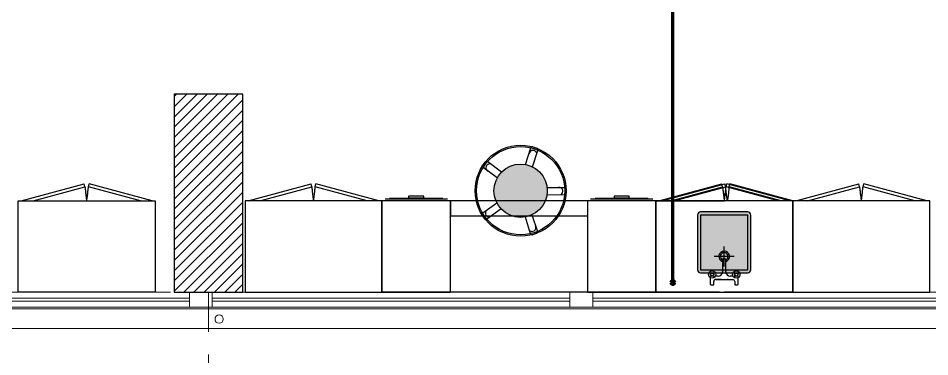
# Model space of a CAD drawing. Extents: x 800 to 995, y 398 to 804.
# Drawn here: x 891.41 to 897.4, y 613.24 to 615.47 of the extents above; entities that cross this region are included whole.
import ezdxf

# ---------------------------------------------------------------- set-up
doc = ezdxf.new("R2010")
doc.units = 0
doc.header["$MEASUREMENT"] = 0
for name, pattern in [('ACAD_ISO02W100', [15, 12, -3]), ('CENTERX2', [4, 2.5, -0.5, 0.5, -0.5]), ('DASHED', [19.05, 12.7, -6.35])]:
    doc.linetypes.add(name, pattern=pattern)
doc.layers.get('0').update_dxf_attribs({"color": 252, "linetype": 'CONTINUOUS', "lineweight": 30})
doc.layers.add('-FUR', color=252, linetype='CONTINUOUS')
doc.layers.add('SAN', color=2, linetype='CONTINUOUS')
for name, color, linetype, lineweight in [('axis', 1, 'CENTERX2', 5), ('Column', 6, 'CONTINUOUS', 25), ('elev', 90, 'CONTINUOUS', 9), ('Elevation', 150, 'CONTINUOUS', 18), ('hatch', 252, 'CONTINUOUS', 9), ('P-C-WATER', 5, 'CONTINUOUS', 70), ('WINDOW', 252, 'CONTINUOUS', 5)]:
    doc.layers.add(name, color=color, linetype=linetype, lineweight=lineweight)

# ---------------------------------------------------------------- blocks, each defined once
blk = doc.blocks.new('YY5Y5')
at = {"layer": 'SAN', "color": 1}
for p, q in [((433.83, 542.04), (433.83, 538.56)), ((435.73, 542.41), (434.2, 542.41)), ((435.73, 540.55), (435.73, 542.41)), ((447.16, 542.41), (447.16, 540.55)), ((448.69, 542.41), (447.16, 542.41)), ((449.07, 538.56), (449.07, 542.04)), ((434.16, 537.56), (433.7, 538.02)), ((434.16, 536.15), (433.7, 535.69)), ((435.58, 537.56), (436.04, 538.02)), ((435.58, 536.15), (436.04, 535.69)), ((436.72, 537.65), (438.25, 537.65)), ((446.18, 539.55), (436.73, 539.55)), ((440.5, 535.4), (440.5, 528.74)), ((442.4, 528.74), (442.4, 535.4)), ((443.04, 539.55), (446.16, 539.55)), ((444.65, 537.65), (446.18, 537.65)), ((447.32, 537.56), (446.86, 538.02)), ((447.32, 536.15), (446.86, 535.69)), ((448.74, 537.56), (449.2, 538.02)), ((448.74, 536.15), (449.2, 535.69)), ((440.87, 528.36), (442.03, 528.36))]:
    blk.add_line(p, q, dxfattribs=at)
at = {"layer": 'SAN', "color": 1, "linetype": 'Continuous'}
blk.add_line((439.23, 539.55), (439.86, 539.55), dxfattribs=at)
at = {"layer": 'SAN', "color": 2, "linetype": 'DASHED'}
for points in [[(441.45, 532.42), (441.45, 521.63)], [(436.06, 527.03), (446.84, 527.03)]]:
    blk.add_lwpolyline(points, dxfattribs=at)
at = {"layer": 'SAN', "color": 1}
for centre, radius in [((434.87, 536.85), 2), ((434.87, 536.85), 1), ((434.87, 536.85), 0.8), ((448.03, 536.85), 2), ((448.03, 536.85), 1), ((448.03, 536.85), 0.8)]:
    blk.add_circle(centre, radius, dxfattribs=at)
for centre, radius, start, end in [((434.2, 542.04), 0.375, 90, 180), ((436.73, 540.55), 1, 180, 270), ((446.16, 540.55), 1, 270, 0), ((448.69, 542.04), 0.375, 0, 90), ((438.25, 535.4), 2.25, 0, 90), ((444.65, 535.4), 2.25, 90, 180), ((441.45, 527.03), 2.86, 109.4319, 70.5681), ((441.45, 527.03), 2.08, 117.2765, 62.7235), ((440.87, 528.74), 0.375, 180, 270), ((442.03, 528.74), 0.375, 270, 360)]:
    blk.add_arc(centre, radius, start, end, dxfattribs=at)
blk = doc.blocks.new('fd')
at = {"layer": '-FUR'}
h = blk.add_hatch(color=254, dxfattribs=at)
h.paths.add_polyline_path([(1322.6636, 576.6994), (1322.3536, 576.6994), (1322.3536, 577.0594), (1322.6636, 577.0594)], flags=16)
edge = h.paths.add_edge_path()
edge.add_line((1322.6636, 576.6794), (1322.3536, 576.6794))
edge.add_arc((1322.3536, 576.6994), 0.02, 180, 270, ccw=False)
edge.add_line((1322.3336, 576.6994), (1322.3336, 577.0594))
edge.add_arc((1322.3536, 577.0594), 0.02, 90, 180, ccw=False)
edge.add_line((1322.3536, 577.0794), (1322.6636, 577.0794))
edge.add_arc((1322.6636, 577.0594), 0.02, 0, 90, ccw=False)
edge.add_line((1322.6836, 577.0594), (1322.6836, 576.6994))
edge.add_arc((1322.6636, 576.6994), 0.02, -90, 0, ccw=False)
blk.add_hatch(color=253, dxfattribs=at).paths.add_polyline_path([(1322.6636, 577.0594), (1322.6636, 576.6994), (1322.3536, 576.6994), (1322.3536, 577.0594)])
h = blk.add_hatch(color=251, dxfattribs=at)
h.paths.add_polyline_path([(1322.6337, 577.0294), (1322.6636, 577.0594), (1322.6636, 576.6994), (1322.6336, 576.7294)])
h.paths.add_polyline_path([(1322.6336, 576.7294), (1322.6636, 576.6994), (1322.3536, 576.6994), (1322.3836, 576.7294)])
h = blk.add_hatch(color=252, dxfattribs=at)
h.paths.add_polyline_path([(1322.3836, 577.0294), (1322.3536, 577.0594), (1322.6636, 577.0594), (1322.6337, 577.0294)])
h.paths.add_polyline_path([(1322.3836, 576.7294), (1322.3536, 576.6994), (1322.3536, 577.0594), (1322.3836, 577.0294)])
for p, q in [((1322.4784, 577.2056), (1322.0597, 577.2056)), ((1322.4784, 577.2056), (1322.9597, 577.2056)), ((1322.0597, 576.6056), (1322.5097, 576.6056)), ((1322.9597, 576.6056), (1322.5097, 576.6056))]:
    blk.add_line(p, q, dxfattribs=at)
at = {"layer": '-FUR', "linetype": 'ACAD_ISO02W100'}
for p, q in [((1322.0597, 577.2056), (1322.5097, 577.2056)), ((1322.9597, 577.2056), (1322.5097, 577.2056)), ((1322.0997, 576.6056), (1322.5133, 576.4948)), ((1322.177, 576.6056), (1322.5185, 576.5141)), ((1322.8824, 576.6056), (1322.541, 576.5141)), ((1322.9597, 576.6056), (1322.5462, 576.4948)), ((1322.5185, 576.5141), (1322.5133, 576.4948)), ((1322.541, 576.5141), (1322.5462, 576.4948))]:
    blk.add_line(p, q, dxfattribs=at)
for centre, start, end in [((1324.045, 576.3727), 171.26112, 174.70691), ((1321.0144, 576.3727), 5.29309, 8.73888)]:
    blk.add_arc(centre, 1.5331, start, end, dxfattribs=at)
for p, q in [((1322.0597, 577.2056), (1322.0597, 576.6056)), ((1322.9597, 577.2056), (1322.9597, 576.6056))]:
    blk.add_line(p, q)
blk.add_lwpolyline([(1322.6636, 576.6794), (1322.3536, 576.6794, -0.414214), (1322.3336, 576.6994), (1322.3336, 577.0594, -0.414214), (1322.3536, 577.0794), (1322.6636, 577.0794, -0.414214), (1322.6836, 577.0594), (1322.6836, 576.6994, -0.414214)], format="xyb", close=True)
blk.add_lwpolyline([(1322.6636, 576.6794), (1322.3536, 576.6794, -0.414214), (1322.3336, 576.6994), (1322.3336, 577.0594, -0.414214), (1322.3536, 577.0794), (1322.6636, 577.0794, -0.414214), (1322.6836, 577.0594), (1322.6836, 576.6994, -0.414214)], format="xyb", close=True)
blk.add_lwpolyline([(1322.6636, 576.6994), (1322.3536, 576.6994), (1322.3536, 577.0594), (1322.6636, 577.0594)], close=True)
at = {"extrusion": (0, 0, -1), "xscale": 0.0121000000000322, "yscale": 0.0121000000000322, "zscale": -0.0121}
blk.add_blockref('YY5Y5', (-1327.8502, 570.5947), dxfattribs=at)
blk = doc.blocks.new('juy')
blk.add_line((1322.9597, 577.2056), (1322.9597, 576.6056))
blk.add_blockref('fd', (0, 0))

msp = doc.modelspace()

# ---------------------------------------------------------------- hatches: boundary and pattern name
h = msp.add_hatch(color=256)
h.set_gradient(color1=(132, 132, 132), name='SPHERICAL')
h.paths.add_polyline_path([(894.7094, 614.1571, -1), (894.7094, 614.5071, -1)])
at = {"layer": 'hatch'}
h = msp.add_hatch(dxfattribs=at)
h.set_pattern_fill('ANSI31', color=252, scale=0.015, style=0)
h.set_pattern_definition([(45, (1093.41557, 299.344082), (-0.0336759605, 0.0336759605), [])])
h.paths.add_polyline_path([(892.4334, 613.6661), (892.8834, 613.6661), (892.8834, 614.9661), (892.4334, 614.9661)])

# ---------------------------------------------------------------- linework, layer by layer
at = {"layer": '-FUR', "linetype": 'ACAD_ISO02W100'}
for p, q in [((891.4279, 614.2661, -0.0488), (891.8415, 614.377, -0.0488)), ((891.5052, 614.2661, -0.0488), (891.8467, 614.3576, -0.0488)), ((891.8467, 614.3576, -0.0488), (891.8415, 614.377, -0.0488)), ((891.8692, 614.3576, -0.0488), (891.8744, 614.377, -0.0488)), ((892.2107, 614.2661, -0.0488), (891.8692, 614.3576, -0.0488)), ((892.2879, 614.2661, -0.0488), (891.8744, 614.377, -0.0488)), ((892.9184, 614.2661, -0.0488), (893.332, 614.377, -0.0488)), ((892.9957, 614.2661, -0.0488), (893.3371, 614.3576, -0.0488)), ((893.3371, 614.3576, -0.0488), (893.332, 614.377, -0.0488)), ((893.3597, 614.3576, -0.0488), (893.3648, 614.377, -0.0488)), ((893.7011, 614.2661, -0.0488), (893.3597, 614.3576, -0.0488)), ((893.7784, 614.2661, -0.0488), (893.3648, 614.377, -0.0488)), ((895.6184, 614.2661, -0.0488), (896.032, 614.377, -0.0488)), ((895.6957, 614.2661, -0.0488), (896.0371, 614.3576, -0.0488)), ((896.0371, 614.3576, -0.0488), (896.032, 614.377, -0.0488)), ((896.0597, 614.3576, -0.0488), (896.0648, 614.377, -0.0488)), ((896.4011, 614.2661, -0.0488), (896.0597, 614.3576, -0.0488)), ((896.4784, 614.2661, -0.0488), (896.0648, 614.377, -0.0488)), ((896.5184, 614.2661, -0.0488), (896.932, 614.377, -0.0488)), ((896.5957, 614.2661, -0.0488), (896.9371, 614.3576, -0.0488)), ((896.9371, 614.3576, -0.0488), (896.932, 614.377, -0.0488)), ((896.9597, 614.3576, -0.0488), (896.9648, 614.377, -0.0488)), ((897.3011, 614.2661, -0.0488), (896.9597, 614.3576, -0.0488)), ((897.3784, 614.2661, -0.0488), (896.9648, 614.377, -0.0488)), ((895.1484, 614.2661, -0.0488), (894.2484, 614.2661, -0.0488)), ((892.3079, 613.6661, -0.0488), (891.4079, 613.6661, -0.0488)), ((892.8984, 613.6661, -0.0488), (893.7984, 613.6661, -0.0488)), ((894.2484, 613.6661, -0.0488), (893.7984, 613.6661, -0.0488)), ((895.5984, 613.6661, -0.0488), (895.1484, 613.6661, -0.0488)), ((895.5984, 613.6661, -0.0488), (896.4984, 613.6661, -0.0488)), ((896.4984, 613.6661, -0.0488), (897.3984, 613.6661, -0.0488))]:
    msp.add_line(p, q, dxfattribs=at)
at = {"layer": '-FUR'}
for p, q in [((894.2284, 614.2761, -0.0488), (893.8184, 614.2761, -0.0488)), ((894.1984, 614.2811, -0.0488), (893.8484, 614.2811, -0.0488)), ((895.5784, 614.2761, -0.0488), (895.1684, 614.2761, -0.0488)), ((895.5484, 614.2811, -0.0488), (895.1984, 614.2811, -0.0488))]:
    msp.add_line(p, q, dxfattribs=at)
at = {"layer": '-FUR', "elevation": -0.0488}
for points in [[(892.3079, 613.6661), (891.4079, 613.6661), (891.4079, 614.2661), (892.3079, 614.2661)], [(892.8984, 613.6661), (893.7984, 613.6661), (893.7984, 614.2661), (892.8984, 614.2661)], [(894.2484, 614.2661), (893.7984, 614.2661), (893.7984, 613.6661), (894.2484, 613.6661)], [(895.5984, 614.2661), (895.1484, 614.2661), (895.1484, 613.6661), (895.5984, 613.6661)], [(895.5984, 613.6661), (896.4984, 613.6661), (896.4984, 614.2661), (895.5984, 614.2661)], [(896.4984, 613.6661), (897.3984, 613.6661), (897.3984, 614.2661), (896.4984, 614.2661)]]:
    msp.add_lwpolyline(points, close=True, dxfattribs=at)
at = {"layer": '-FUR', "color": 1, "elevation": -0.0488}
for points in [[(894.0734, 614.2961), (893.9734, 614.2961), (893.9734, 614.2861), (894.0734, 614.2861)], [(895.4234, 614.2961), (895.3234, 614.2961), (895.3234, 614.2861), (895.4234, 614.2861)]]:
    msp.add_lwpolyline(points, close=True, dxfattribs=at)
at = {"layer": '-FUR', "linetype": 'ACAD_ISO02W100'}
for centre, start, end in [((893.3732, 614.4991, -0.0488), 185.29309, 188.73888), ((890.3427, 614.4991, -0.0488), 351.26112, 354.70691), ((894.8637, 614.4991, -0.0488), 185.29309, 188.73888), ((891.8331, 614.4991, -0.0488), 351.26112, 354.70691), ((897.5637, 614.4991, -0.0488), 185.29309, 188.73888), ((894.5331, 614.4991, -0.0488), 351.26112, 354.70691), ((898.4637, 614.4991, -0.0488), 185.29309, 188.73888), ((895.4331, 614.4991, -0.0488), 351.26112, 354.70691)]:
    msp.add_arc(centre, 1.5331, start, end, dxfattribs=at)
for p, q in [((894.7424, 614.5039, -0.0488), (894.7776, 614.6138, -0.0488)), ((894.7873, 614.4887, -0.0488), (894.8227, 614.5964, -0.0488)), ((894.7902, 614.6202, -0.0488), (894.8164, 614.6116, -0.0488)), ((894.4603, 614.498, -0.0488), (894.4766, 614.5202, -0.0488)), ((894.5845, 614.4546, -0.0488), (894.493, 614.5215, -0.0488)), ((894.5562, 614.4166, -0.0488), (894.4625, 614.484, -0.0488)), ((894.883, 614.3538, -0.0488), (894.9985, 614.3543, -0.0488)), ((895.0084, 614.3442, -0.0488), (895.0083, 614.3167, -0.0488)), ((894.2484, 613.6661, -0.0488), (894.2484, 614.2661, -0.0488)), ((894.2484, 614.2661, -0.0488), (894.2484, 614.1661, -0.0488)), ((894.8825, 614.3064, -0.0488), (894.9958, 614.306, -0.0488)), ((895.1484, 614.2661, -0.0488), (895.1484, 613.6661, -0.0488)), ((894.5543, 614.2511, -0.0488), (894.4623, 614.1848, -0.0488)), ((894.5817, 614.2124, -0.0488), (894.4886, 614.1442, -0.0488)), ((894.2484, 614.1661, -0.0488), (895.1484, 614.1661, -0.0488)), ((894.4746, 614.1464, -0.0488), (894.4585, 614.1687, -0.0488)), ((894.7385, 614.1595, -0.0488), (894.7731, 614.0516, -0.0488)), ((894.7837, 614.1736, -0.0488), (894.8198, 614.064, -0.0488)), ((894.8134, 614.0514, -0.0488), (894.7872, 614.043, -0.0488)), ((895.1484, 613.6661, -0.0488), (894.2484, 613.6661, -0.0488))]:
    msp.add_line(p, q)
for radius in [0.299, 0.29, 0.175]:
    msp.add_circle((894.7094, 614.3321, -0.0488), radius)
for centre, radius, start, end in [((894.7906, 614.5723, -0.0488), 0.025, 4.93495, 173.17517), ((894.7871, 614.6107, -0.0488), 0.01, 71.79115, 161.79115), ((894.8101, 614.6001, -0.0488), 0.0131, 343.65402, 61.72038), ((894.4856, 614.5107, -0.0488), 0.0131, 55.65402, 133.72038), ((894.506, 614.4835, -0.0488), 0.025, 76.93495, 245.17517), ((894.4684, 614.4921, -0.0488), 0.01, 143.79115, 233.79115), ((894.963, 614.3291, -0.0488), 0.025, 292.93495, 101.17517), ((894.9984, 614.3443, -0.0488), 0.01, 359.79115, 89.79115), ((894.9954, 614.3191, -0.0488), 0.0131, 271.65402, 349.72038), ((894.4704, 614.1744, -0.0488), 0.0131, 127.65402, 205.72038), ((894.4827, 614.1523, -0.0488), 0.01, 215.79115, 305.79115), ((894.5025, 614.1854, -0.0488), 0.025, 148.93495, 317.17517), ((894.7849, 614.0899, -0.0488), 0.025, 220.93495, 29.17517), ((894.7854, 614.056, -0.0488), 0.0131, 199.65402, 277.72038), ((894.8103, 614.0609, -0.0488), 0.01, 287.79115, 17.79115)]:
    msp.add_arc(centre, radius, start, end)
at = {"layer": 'axis', "color": 0, "ltscale": 0.3}
msp.add_line((892.6584, 611.005), (892.6584, 613.6661), dxfattribs=at)
at = {"layer": 'Column', "color": 252}
msp.add_lwpolyline([(892.4334, 613.6661), (892.8834, 613.6661), (892.8834, 614.9661), (892.4334, 614.9661)], close=True, dxfattribs=at)
at = {"layer": 'elev', "color": 252, "linetype": 'Continuous'}
for p, q in [((892.5334, 613.6661), (892.6834, 613.6661)), ((892.5334, 613.5661), (892.5334, 613.6661)), ((892.6834, 613.6661), (892.6834, 613.5661)), ((895.0334, 613.6661), (895.1834, 613.6661)), ((895.0334, 613.5661), (895.0334, 613.6661)), ((895.1834, 613.6661), (895.1834, 613.5661)), ((892.6834, 613.5661), (892.5334, 613.5661)), ((895.1834, 613.5661), (895.0334, 613.5661))]:
    msp.add_line(p, q, dxfattribs=at)
at = {"layer": 'elev', "color": 252}
msp.add_line((897.3984, 613.6661), (896.0531, 613.6661), dxfattribs=at)
at = {"layer": 'Elevation', "color": 252}
for p, q in [((885.8984, 613.5561), (899.5484, 613.5561)), ((899.5484, 613.4261), (885.8984, 613.4261))]:
    msp.add_line(p, q, dxfattribs=at)
msp.add_circle((892.7284, 613.4882), 0.0273, dxfattribs=at)
at = {"layer": 'P-C-WATER', "linetype": 'Continuous'}
msp.add_line((895.71, 613.7414, -0.1), (895.71, 619.091, -0.1), dxfattribs=at)
at = {"layer": 'P-C-WATER', "linetype": 'ByBlock'}
for start, end in [(0, 180), (180, 0)]:
    msp.add_arc((895.71, 613.7289), 0.0125, start, end, dxfattribs=at)
at = {"layer": 'WINDOW', "color": 252, "linetype": 'Continuous'}
for p, q in [((892.4084, 613.6661), (890.2834, 613.6661)), ((895.0334, 613.6661), (892.6834, 613.6661)), ((899.3784, 613.6661), (895.1834, 613.6661)), ((892.5334, 613.6261), (890.2834, 613.6261)), ((892.5334, 613.6061), (890.2834, 613.6061)), ((895.0334, 613.6261), (892.6834, 613.6261)), ((895.0334, 613.6061), (892.6834, 613.6061)), ((897.5334, 613.6261), (895.1834, 613.6261)), ((897.5334, 613.6061), (895.1834, 613.6061)), ((892.5334, 613.5661), (890.2834, 613.5661)), ((895.0334, 613.5661), (892.6834, 613.5661)), ((899.3784, 613.5661), (895.1834, 613.5661))]:
    msp.add_line(p, q, dxfattribs=at)

# ---------------------------------------------------------------- block references
at = {"xscale": -1, "rotation": 180}
msp.add_blockref('juy', (-426.4613, 1190.8717, -0.0488), dxfattribs=at)

doc.saveas('drawing.dxf')
